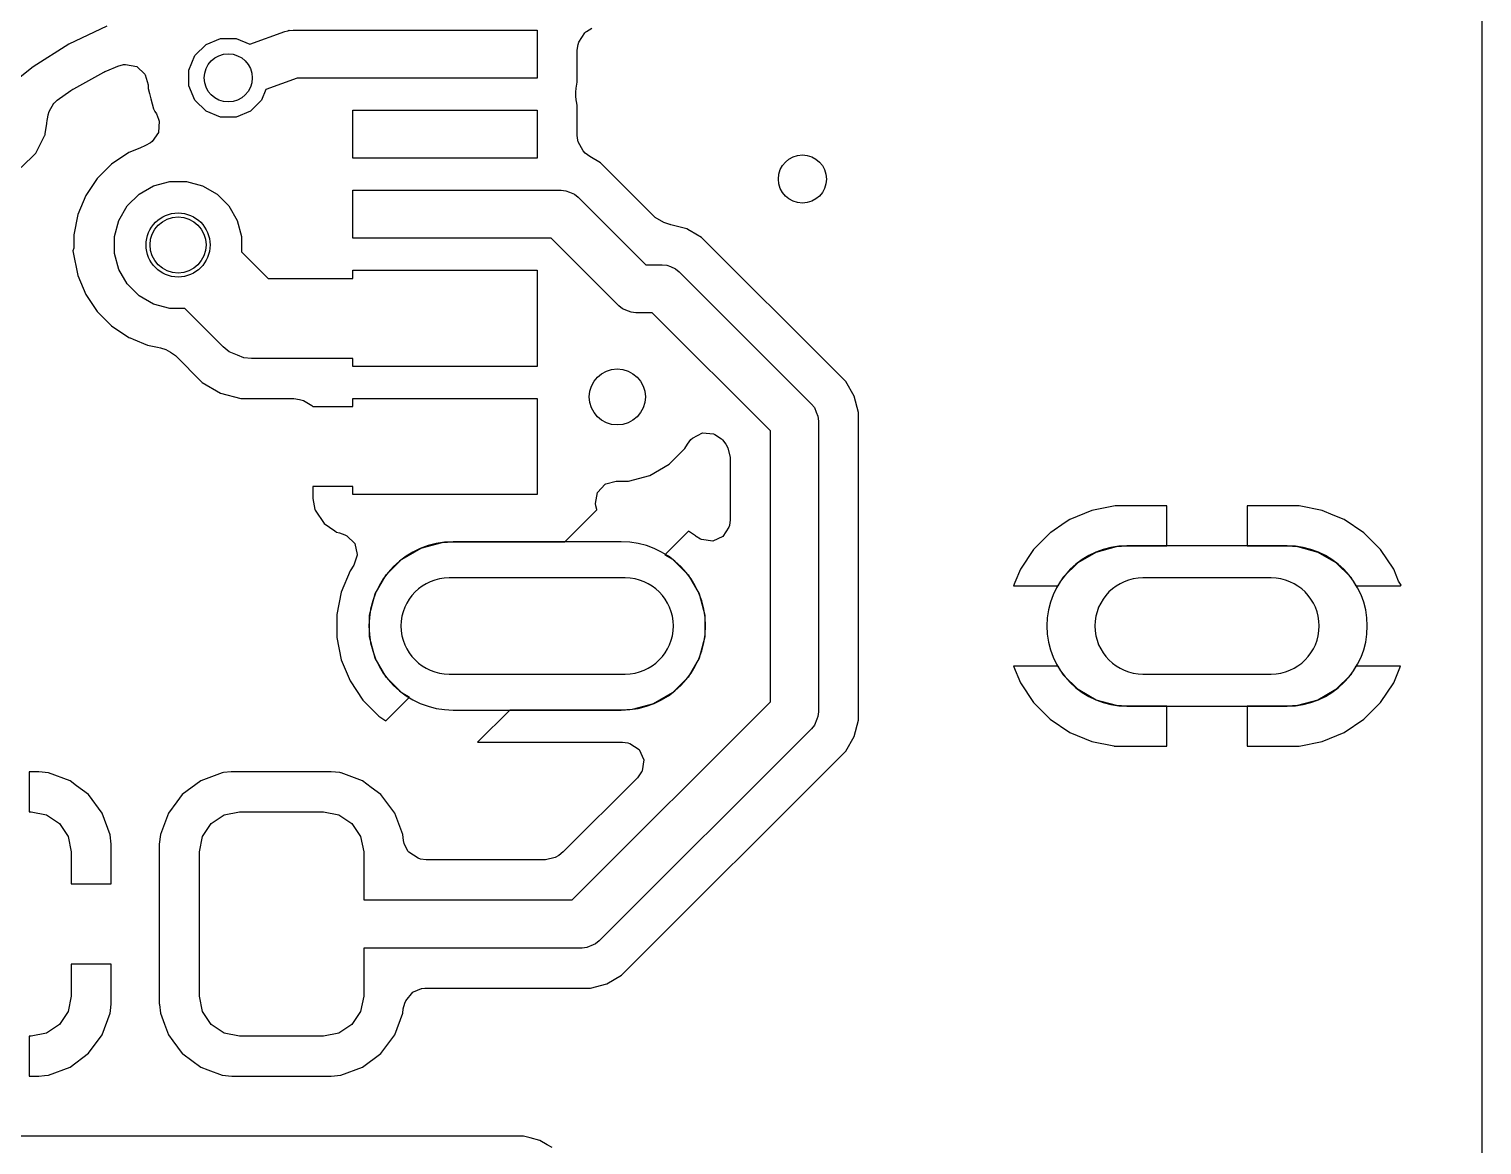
# Model space of a CAD drawing. Header units: inches. Extents: x 0.01 to 5.35, y 0.01 to 3.37.
# Drawn here: x 4.9915 to 5.3485, y 2.3896 to 2.6639 of the extents above; entities that cross this region are included whole.
import ezdxf

# ---------------------------------------------------------------- set-up
doc = ezdxf.new("R2010")
doc.units = ezdxf.units.IN
doc.header["$MEASUREMENT"] = 0
doc.layers.add('BLACK', color=250, linetype='CONTINUOUS')

msp = doc.modelspace()

# ---------------------------------------------------------------- linework, layer by layer
at = {"layer": 'BLACK', "linetype": 'CONTINUOUS'}
for p, q in [((5.34848, 3.36276), (5.34848, 0.01741)), ((5.01064, 2.66461), (5.00131, 2.66012)), ((5.0458, 2.66011), (5.05436, 2.66326)), ((5.05436, 2.66326), (5.05513, 2.66346)), ((5.05513, 2.66346), (5.05525, 2.66351)), ((5.05525, 2.66351), (5.05537, 2.66352)), ((5.05537, 2.66352), (5.05548, 2.66355)), ((5.05548, 2.66355), (5.05562, 2.66354)), ((5.05562, 2.66354), (5.0564, 2.66362)), ((5.0564, 2.66362), (5.08833, 2.66362)), ((5.08833, 2.66362), (5.11638, 2.66362)), ((5.11638, 2.66362), (5.11638, 2.65181)), ((5.12661, 2.66062), (5.1281, 2.66293)), ((5.1281, 2.66293), (5.12834, 2.66314)), ((5.12834, 2.66314), (5.1285, 2.66328)), ((5.1285, 2.66328), (5.12983, 2.6641)), ((5.00131, 2.66012), (4.99254, 2.65461)), ((5.0323, 2.65733), (5.03502, 2.66004)), ((5.03502, 2.66004), (5.03856, 2.66151)), ((5.03856, 2.66151), (5.0424, 2.66151)), ((5.0424, 2.66151), (5.0458, 2.66011)), ((5.12624, 2.65865), (5.12644, 2.66003)), ((5.12644, 2.66003), (5.12661, 2.66062)), ((5.03083, 2.65378), (5.0323, 2.65733)), ((5.12624, 2.65084), (5.12624, 2.65865)), ((4.99254, 2.65461), (4.98616, 2.64952)), ((5.00253, 2.64921), (5.00989, 2.65328)), ((5.00989, 2.65328), (5.01013, 2.6534)), ((5.01013, 2.6534), (5.01038, 2.65352)), ((5.01038, 2.65352), (5.01063, 2.65363)), ((5.01063, 2.65363), (5.01338, 2.65477)), ((5.01338, 2.65477), (5.01473, 2.65512)), ((5.01473, 2.65512), (5.01527, 2.65518)), ((5.01527, 2.65518), (5.01798, 2.65469)), ((5.01798, 2.65469), (5.01999, 2.65281)), ((5.01999, 2.65281), (5.0201, 2.65264)), ((5.0201, 2.65264), (5.02078, 2.65014)), ((5.03083, 2.64994), (5.03083, 2.65378)), ((4.99846, 2.64638), (5.00183, 2.64877)), ((5.00183, 2.64877), (5.00206, 2.64892)), ((5.00206, 2.64892), (5.00229, 2.64907)), ((5.00229, 2.64907), (5.00253, 2.64921)), ((5.02078, 2.65014), (5.02078, 2.64926)), ((5.02078, 2.64926), (5.0211, 2.64805)), ((5.0323, 2.64639), (5.03083, 2.64994)), ((5.04974, 2.64897), (5.04867, 2.64639)), ((5.05745, 2.65181), (5.04974, 2.64897)), ((5.0711, 2.65181), (5.05745, 2.65181)), ((5.11638, 2.65181), (5.0711, 2.65181)), ((5.12584, 2.64835), (5.12593, 2.6493)), ((5.12593, 2.6493), (5.12624, 2.65084)), ((4.99646, 2.64363), (4.99762, 2.64563)), ((4.99762, 2.64563), (4.99776, 2.64577)), ((4.99776, 2.64577), (4.99846, 2.64638)), ((5.0211, 2.64805), (5.0211, 2.64805)), ((5.0211, 2.64805), (5.02146, 2.64671)), ((5.02146, 2.64671), (5.02212, 2.64425)), ((5.03502, 2.64367), (5.0323, 2.64639)), ((5.04867, 2.64639), (5.04595, 2.64367)), ((5.12584, 2.6474), (5.12584, 2.64835)), ((5.12593, 2.64645), (5.12584, 2.6474)), ((5.12601, 2.64605), (5.12593, 2.64645)), ((5.12619, 2.64514), (5.12601, 2.64605)), ((5.12624, 2.64491), (5.12619, 2.64514)), ((4.99588, 2.64058), (4.99602, 2.64152)), ((4.99602, 2.64152), (4.99604, 2.64171)), ((4.99602, 2.64152), (4.99602, 2.64152)), ((4.99604, 2.64171), (4.99606, 2.6417)), ((4.99606, 2.6417), (4.99622, 2.6428)), ((4.99622, 2.6428), (4.99646, 2.64363)), ((5.02212, 2.64425), (5.02248, 2.64363)), ((5.02248, 2.64363), (5.02282, 2.64304)), ((5.02282, 2.64304), (5.02334, 2.64175)), ((5.02334, 2.64175), (5.02347, 2.64121)), ((5.03856, 2.6422), (5.03502, 2.64367)), ((5.0424, 2.6422), (5.03856, 2.6422)), ((5.04595, 2.64367), (5.0424, 2.6422)), ((5.0711, 2.63213), (5.0711, 2.64394)), ((5.0711, 2.64394), (5.11638, 2.64394)), ((5.11638, 2.64394), (5.11638, 2.63213)), ((5.12624, 2.63767), (5.12624, 2.64491)), ((5.12624, 2.64491), (5.12624, 2.64491)), ((4.99317, 2.63337), (4.99544, 2.63782)), ((4.99544, 2.63782), (4.99547, 2.63789)), ((4.99544, 2.63782), (4.99544, 2.63782)), ((4.99544, 2.63782), (4.99544, 2.63782)), ((4.99544, 2.63782), (4.99544, 2.63782)), ((4.99547, 2.63789), (4.99548, 2.63801)), ((4.99548, 2.63801), (4.9955, 2.6382)), ((4.99548, 2.63801), (4.99548, 2.63801)), ((4.99548, 2.63801), (4.99548, 2.63801)), ((4.9955, 2.6382), (4.99588, 2.64058)), ((4.99588, 2.64058), (4.99588, 2.64058)), ((5.02334, 2.63846), (5.02177, 2.63624)), ((5.02347, 2.64121), (5.02334, 2.63846)), ((5.01878, 2.63463), (5.01602, 2.63349)), ((5.02018, 2.63522), (5.01878, 2.63463)), ((5.02135, 2.63591), (5.02018, 2.63522)), ((5.02177, 2.63624), (5.02135, 2.63591)), ((5.12638, 2.63652), (5.12624, 2.63767)), ((5.12647, 2.63612), (5.12638, 2.63652)), ((5.12769, 2.6339), (5.12647, 2.63612)), ((4.98964, 2.62984), (4.99317, 2.63337)), ((5.01183, 2.63069), (5.00826, 2.62712)), ((5.01602, 2.63349), (5.01183, 2.63069)), ((5.01183, 2.63069), (5.01183, 2.63069)), ((5.01183, 2.63069), (5.01183, 2.63069)), ((5.01602, 2.63349), (5.01602, 2.63349)), ((5.01602, 2.63349), (5.01602, 2.63349)), ((5.11638, 2.63213), (5.0711, 2.63213)), ((5.1282, 2.63337), (5.12769, 2.6339)), ((5.12929, 2.63251), (5.1282, 2.63337)), ((5.13196, 2.63096), (5.12929, 2.63251)), ((5.13197, 2.63096), (5.13196, 2.63096)), ((5.1454, 2.61753), (5.13197, 2.63096)), ((5.00826, 2.62712), (5.00546, 2.62293)), ((5.00826, 2.62712), (5.00826, 2.62712)), ((5.00826, 2.62712), (5.00826, 2.62712)), ((5.01857, 2.62329), (5.02213, 2.62535)), ((5.02213, 2.62535), (5.0261, 2.62641)), ((5.0261, 2.62641), (5.03021, 2.62641)), ((5.03021, 2.62641), (5.03418, 2.62535)), ((5.03418, 2.62535), (5.03774, 2.62329)), ((5.0711, 2.61244), (5.0711, 2.62425)), ((5.0711, 2.62425), (5.11638, 2.62425)), ((5.11638, 2.62425), (5.12228, 2.62425)), ((5.12228, 2.62425), (5.12344, 2.62414)), ((5.12344, 2.62414), (5.12432, 2.62377)), ((5.12432, 2.62377), (5.12556, 2.62326)), ((5.00546, 2.62293), (5.00353, 2.61827)), ((5.00546, 2.62293), (5.00546, 2.62293)), ((5.0136, 2.61682), (5.01566, 2.62038)), ((5.01566, 2.62038), (5.01857, 2.62329)), ((5.03774, 2.62329), (5.04065, 2.62038)), ((5.04065, 2.62038), (5.0427, 2.61682)), ((5.12556, 2.62326), (5.12646, 2.62252)), ((5.12646, 2.62252), (5.14304, 2.60594)), ((5.00353, 2.61827), (5.00254, 2.61332)), ((5.00353, 2.61827), (5.00353, 2.61827)), ((5.00353, 2.61827), (5.00353, 2.61827)), ((5.01254, 2.61285), (5.0136, 2.61682)), ((5.0427, 2.61682), (5.04377, 2.61285)), ((5.14748, 2.6163), (5.1454, 2.61753)), ((5.00254, 2.61332), (5.00254, 2.61002)), ((5.01254, 2.60874), (5.01254, 2.61285)), ((5.04377, 2.61285), (5.04377, 2.6091)), ((5.14897, 2.61586), (5.14748, 2.6163)), ((5.149, 2.61585), (5.14897, 2.61586)), ((5.14905, 2.61584), (5.149, 2.61585)), ((5.1492, 2.61579), (5.14905, 2.61584)), ((5.15115, 2.61527), (5.1492, 2.61579)), ((5.15215, 2.615), (5.15115, 2.61527)), ((5.15115, 2.61527), (5.15115, 2.61527)), ((5.15316, 2.61473), (5.15215, 2.615)), ((5.15379, 2.61437), (5.15316, 2.61473)), ((5.15396, 2.61427), (5.15379, 2.61437)), ((5.15675, 2.61266), (5.15396, 2.61427)), ((5.15396, 2.61427), (5.15396, 2.61427)), ((5.15396, 2.61427), (5.15396, 2.61427)), ((5.00254, 2.61002), (5.00233, 2.60932)), ((5.00233, 2.60932), (5.00353, 2.60333)), ((5.08833, 2.61244), (5.0711, 2.61244)), ((5.11984, 2.61244), (5.08833, 2.61244)), ((5.13641, 2.59586), (5.11984, 2.61244)), ((5.18925, 2.58016), (5.15675, 2.61266)), ((5.15675, 2.61266), (5.15675, 2.61266)), ((5.15675, 2.61266), (5.15675, 2.61266)), ((5.0136, 2.60477), (5.01254, 2.60874)), ((5.04377, 2.6091), (5.05027, 2.6026)), ((5.14304, 2.60594), (5.14707, 2.60594)), ((5.14707, 2.60594), (5.14822, 2.60583)), ((5.14822, 2.60583), (5.1491, 2.60547)), ((5.00353, 2.60333), (5.00353, 2.60333)), ((5.00353, 2.60333), (5.00353, 2.60333)), ((5.00353, 2.60333), (5.00546, 2.59867)), ((5.01566, 2.60121), (5.0136, 2.60477)), ((5.05027, 2.6026), (5.0711, 2.6026)), ((5.0711, 2.6026), (5.0711, 2.60457)), ((5.0711, 2.60457), (5.11638, 2.60457)), ((5.11638, 2.60457), (5.11638, 2.58094)), ((5.1491, 2.60547), (5.15035, 2.60495)), ((5.15035, 2.60495), (5.15125, 2.60422)), ((5.15125, 2.60422), (5.18374, 2.57172)), ((5.00546, 2.59867), (5.00546, 2.59867)), ((5.00546, 2.59867), (5.00826, 2.59447)), ((5.01857, 2.5983), (5.01566, 2.60121)), ((5.02213, 2.59625), (5.01857, 2.5983)), ((5.0261, 2.59518), (5.02213, 2.59625)), ((5.02985, 2.59518), (5.0261, 2.59518)), ((5.03923, 2.5858), (5.02985, 2.59518)), ((5.13731, 2.59513), (5.13641, 2.59586)), ((5.13881, 2.59451), (5.13731, 2.59513)), ((5.00826, 2.59447), (5.00826, 2.59447)), ((5.00826, 2.59447), (5.00826, 2.59447)), ((5.00826, 2.59447), (5.01183, 2.59091)), ((5.13944, 2.59425), (5.13881, 2.59451)), ((5.14059, 2.59413), (5.13944, 2.59425)), ((5.14462, 2.59413), (5.14059, 2.59413)), ((5.17366, 2.5651), (5.14462, 2.59413)), ((5.01183, 2.59091), (5.01183, 2.5909)), ((5.01183, 2.5909), (5.01183, 2.5909)), ((5.01183, 2.5909), (5.01602, 2.5881)), ((5.01602, 2.5881), (5.01602, 2.5881)), ((5.01602, 2.5881), (5.0163, 2.58799)), ((5.0163, 2.58799), (5.01641, 2.58794)), ((5.01641, 2.58794), (5.01711, 2.58765)), ((5.01711, 2.58765), (5.02068, 2.58617)), ((5.02068, 2.58617), (5.02189, 2.58593)), ((5.02189, 2.58593), (5.02311, 2.58569)), ((5.02311, 2.58569), (5.02382, 2.58555)), ((5.02382, 2.58555), (5.02513, 2.58508)), ((5.02513, 2.58508), (5.02629, 2.58448)), ((5.02629, 2.58448), (5.02748, 2.58361)), ((5.04073, 2.58457), (5.03923, 2.5858)), ((5.04271, 2.58375), (5.04073, 2.58457)), ((5.02748, 2.58361), (5.03409, 2.57699)), ((5.04427, 2.5831), (5.04271, 2.58375)), ((5.04619, 2.58291), (5.04427, 2.5831)), ((5.0711, 2.58291), (5.04619, 2.58291)), ((5.0711, 2.58094), (5.0711, 2.58291)), ((5.11638, 2.58094), (5.0711, 2.58094)), ((5.19218, 2.57722), (5.18925, 2.58016)), ((5.19426, 2.57363), (5.19218, 2.57722)), ((5.03409, 2.57699), (5.03859, 2.57439)), ((5.03859, 2.57439), (5.0436, 2.57305)), ((5.19533, 2.56962), (5.19426, 2.57363)), ((5.0436, 2.57305), (5.0436, 2.57305)), ((5.0436, 2.57305), (5.05659, 2.57305)), ((5.05659, 2.57305), (5.05796, 2.57285)), ((5.05796, 2.57285), (5.05896, 2.57256)), ((5.05896, 2.57256), (5.06103, 2.57133)), ((5.06103, 2.57133), (5.06126, 2.5711)), ((5.06126, 2.5711), (5.0711, 2.5711)), ((5.0711, 2.5711), (5.0711, 2.57307)), ((5.0711, 2.57307), (5.11638, 2.57307)), ((5.11638, 2.57307), (5.11638, 2.54945)), ((5.18374, 2.57172), (5.18448, 2.57082)), ((5.18448, 2.57082), (5.18494, 2.56971)), ((5.18494, 2.56971), (5.18536, 2.5687)), ((5.18536, 2.5687), (5.18547, 2.56754)), ((5.18547, 2.56754), (5.18547, 2.4961)), ((5.19533, 2.52701), (5.19533, 2.56962)), ((5.15327, 2.56189), (5.15413, 2.56298)), ((5.15413, 2.56298), (5.15452, 2.56336)), ((5.15452, 2.56336), (5.15697, 2.56462)), ((5.15697, 2.56462), (5.15971, 2.56436)), ((5.15971, 2.56436), (5.16002, 2.56423)), ((5.16002, 2.56423), (5.16166, 2.56315)), ((5.16166, 2.56315), (5.16187, 2.56294)), ((5.16187, 2.56294), (5.16271, 2.56183)), ((5.17366, 2.49855), (5.17366, 2.5651)), ((5.14877, 2.55691), (5.15262, 2.56076)), ((5.15262, 2.56076), (5.15327, 2.56189)), ((5.16271, 2.56183), (5.1632, 2.56092)), ((5.1632, 2.56092), (5.1638, 2.55858)), ((5.14405, 2.55419), (5.14877, 2.55691)), ((5.1638, 2.55858), (5.1638, 2.54327)), ((5.13328, 2.55209), (5.13577, 2.55278)), ((5.13577, 2.55278), (5.13879, 2.55278)), ((5.13879, 2.55278), (5.14405, 2.55419)), ((5.13879, 2.55278), (5.13879, 2.55278)), ((5.0711, 2.55142), (5.06126, 2.55142)), ((5.06126, 2.55142), (5.06126, 2.54848)), ((5.0711, 2.54945), (5.0711, 2.55142)), ((5.11638, 2.54945), (5.0711, 2.54945)), ((5.13074, 2.54727), (5.13123, 2.54997)), ((5.13123, 2.54997), (5.1331, 2.55199)), ((5.1331, 2.55199), (5.13328, 2.55209)), ((5.06126, 2.54848), (5.06179, 2.54582)), ((5.06179, 2.54582), (5.06183, 2.54561)), ((5.06183, 2.54561), (5.06183, 2.54561)), ((5.06183, 2.54561), (5.06401, 2.54235)), ((5.12313, 2.53783), (5.131, 2.54571)), ((5.1308, 2.54672), (5.13074, 2.54727)), ((5.13102, 2.54582), (5.1308, 2.54672)), ((5.131, 2.54571), (5.13102, 2.54582)), ((5.131, 2.54571), (5.131, 2.54571)), ((5.131, 2.54571), (5.131, 2.54571)), ((5.25265, 2.54556), (5.24727, 2.54333)), ((5.25835, 2.54669), (5.25265, 2.54556)), ((5.25265, 2.54556), (5.25265, 2.54556)), ((5.2711, 2.54669), (5.25835, 2.54669)), ((5.25835, 2.54669), (5.25835, 2.54669)), ((5.2711, 2.53685), (5.2711, 2.54669)), ((5.30354, 2.54669), (5.29079, 2.54669)), ((5.29079, 2.54669), (5.29079, 2.53685)), ((5.30924, 2.54556), (5.30354, 2.54669)), ((5.30354, 2.54669), (5.30354, 2.54669)), ((5.31196, 2.54443), (5.30924, 2.54556)), ((5.30924, 2.54556), (5.30924, 2.54556)), ((5.30924, 2.54556), (5.30924, 2.54556)), ((5.30924, 2.54556), (5.30924, 2.54556)), ((5.06401, 2.54235), (5.06666, 2.54058)), ((5.16348, 2.54146), (5.16199, 2.53915)), ((5.1636, 2.54189), (5.16348, 2.54146)), ((5.1638, 2.54327), (5.1636, 2.54189)), ((5.24613, 2.54257), (5.24255, 2.54018)), ((5.24727, 2.54333), (5.24613, 2.54257)), ((5.24727, 2.54333), (5.24727, 2.54333)), ((5.31462, 2.54333), (5.31196, 2.54443)), ((5.31945, 2.5401), (5.31462, 2.54333)), ((5.31462, 2.54333), (5.31462, 2.54333)), ((5.31462, 2.54333), (5.31462, 2.54333)), ((5.06666, 2.54058), (5.06706, 2.54022)), ((5.06706, 2.54022), (5.06779, 2.54007)), ((5.06779, 2.54007), (5.0691, 2.53961)), ((5.0691, 2.53961), (5.06958, 2.53936)), ((5.06958, 2.53936), (5.07156, 2.53745)), ((5.15358, 2.54045), (5.14777, 2.53464)), ((5.15524, 2.53934), (5.15358, 2.54045)), ((5.15358, 2.54045), (5.15358, 2.54045)), ((5.15542, 2.53919), (5.15524, 2.53934)), ((5.15649, 2.53853), (5.15542, 2.53919)), ((5.15676, 2.5384), (5.15649, 2.53853)), ((5.15949, 2.53801), (5.15676, 2.5384)), ((5.16199, 2.53915), (5.15949, 2.53801)), ((5.24244, 2.5401), (5.23832, 2.53599)), ((5.24255, 2.54018), (5.24244, 2.5401)), ((5.24244, 2.5401), (5.24244, 2.5401)), ((5.32357, 2.53599), (5.31945, 2.5401)), ((5.31945, 2.5401), (5.31945, 2.5401)), ((5.31945, 2.5401), (5.31945, 2.5401)), ((5.31945, 2.5401), (5.31945, 2.5401)), ((5.07218, 2.53456), (5.07137, 2.53211)), ((5.07156, 2.53745), (5.07219, 2.53477)), ((5.07219, 2.53477), (5.07218, 2.53456)), ((5.07219, 2.53477), (5.07219, 2.53477)), ((5.08313, 2.53356), (5.0878, 2.53626)), ((5.0878, 2.53626), (5.09301, 2.53766)), ((5.09301, 2.53766), (5.09571, 2.53783)), ((5.09571, 2.53783), (5.12313, 2.53783)), ((5.13705, 2.53783), (5.09571, 2.53783)), ((5.14777, 2.53464), (5.14963, 2.53356)), ((5.23832, 2.53599), (5.23509, 2.53115)), ((5.23832, 2.53599), (5.23832, 2.53599)), ((5.24928, 2.53278), (5.25373, 2.53535)), ((5.25373, 2.53535), (5.25869, 2.53668)), ((5.25869, 2.53668), (5.26126, 2.53685)), ((5.26126, 2.53685), (5.2711, 2.53685)), ((5.30063, 2.53685), (5.26126, 2.53685)), ((5.29079, 2.53685), (5.30063, 2.53685)), ((5.30063, 2.53685), (5.3032, 2.53668)), ((5.3032, 2.53668), (5.30816, 2.53535)), ((5.30816, 2.53535), (5.31261, 2.53278)), ((5.3268, 2.53115), (5.32357, 2.53599)), ((5.32357, 2.53599), (5.32357, 2.53599)), ((5.32357, 2.53599), (5.32357, 2.53599)), ((5.32357, 2.53599), (5.32357, 2.53599)), ((5.07137, 2.53211), (5.07041, 2.53069)), ((5.07931, 2.52975), (5.08313, 2.53356)), ((5.14963, 2.53356), (5.15345, 2.52975)), ((5.23509, 2.53115), (5.23372, 2.52785)), ((5.24564, 2.52915), (5.24928, 2.53278)), ((5.31261, 2.53278), (5.31625, 2.52915)), ((5.32802, 2.52819), (5.3268, 2.53115)), ((5.3268, 2.53115), (5.3268, 2.53115)), ((5.07041, 2.53069), (5.06826, 2.52549)), ((5.07041, 2.53069), (5.07041, 2.53069)), ((5.07041, 2.53069), (5.07041, 2.53069)), ((5.07661, 2.52508), (5.07931, 2.52975)), ((5.15345, 2.52975), (5.15614, 2.52508)), ((5.23372, 2.52785), (5.23338, 2.52701)), ((5.24441, 2.52701), (5.24564, 2.52915)), ((5.31625, 2.52915), (5.31748, 2.52701)), ((5.32814, 2.52791), (5.32802, 2.52819)), ((5.3286, 2.52722), (5.32814, 2.52791)), ((5.32851, 2.52701), (5.3286, 2.52722)), ((5.06826, 2.52549), (5.06717, 2.51998)), ((5.06826, 2.52549), (5.06826, 2.52549)), ((5.07522, 2.51986), (5.07661, 2.52508)), ((5.15614, 2.52508), (5.15754, 2.51986)), ((5.19533, 2.49818), (5.19533, 2.52701)), ((5.23338, 2.52701), (5.24441, 2.52701)), ((5.23338, 2.52701), (5.23338, 2.52701)), ((5.31748, 2.52701), (5.32851, 2.52701)), ((5.06717, 2.51998), (5.06717, 2.51435)), ((5.07522, 2.51447), (5.07522, 2.51986)), ((5.15754, 2.51986), (5.15754, 2.51447)), ((5.06717, 2.51435), (5.06826, 2.50884)), ((5.07661, 2.50926), (5.07522, 2.51447)), ((5.15754, 2.51447), (5.15614, 2.50926)), ((5.06826, 2.50884), (5.06826, 2.50884)), ((5.06826, 2.50884), (5.07041, 2.50365)), ((5.07931, 2.50458), (5.07661, 2.50926)), ((5.15614, 2.50926), (5.15345, 2.50458)), ((5.23338, 2.50732), (5.23509, 2.50318)), ((5.24441, 2.50732), (5.23338, 2.50732)), ((5.24564, 2.50518), (5.24441, 2.50732)), ((5.31748, 2.50732), (5.31625, 2.50518)), ((5.32851, 2.50732), (5.31748, 2.50732)), ((5.3268, 2.50318), (5.32851, 2.50732)), ((5.32851, 2.50732), (5.32851, 2.50732)), ((5.07041, 2.50365), (5.07041, 2.50365)), ((5.07041, 2.50365), (5.07354, 2.49897)), ((5.08313, 2.50077), (5.07931, 2.50458)), ((5.15345, 2.50458), (5.14963, 2.50077)), ((5.23509, 2.50318), (5.23509, 2.50318)), ((5.23509, 2.50318), (5.23509, 2.50318)), ((5.23509, 2.50318), (5.23832, 2.49834)), ((5.24928, 2.50155), (5.24564, 2.50518)), ((5.31625, 2.50518), (5.31261, 2.50155)), ((5.32357, 2.49834), (5.3268, 2.50318)), ((5.3268, 2.50318), (5.3268, 2.50318)), ((5.07354, 2.49897), (5.07354, 2.49897)), ((5.07354, 2.49897), (5.07354, 2.49897)), ((5.07354, 2.49897), (5.07751, 2.49499)), ((5.07918, 2.49388), (5.08499, 2.49969)), ((5.08499, 2.49969), (5.08313, 2.50077)), ((5.14963, 2.50077), (5.14496, 2.49807)), ((5.25373, 2.49898), (5.24928, 2.50155)), ((5.25869, 2.49765), (5.25373, 2.49898)), ((5.30816, 2.49898), (5.3032, 2.49765)), ((5.31261, 2.50155), (5.30816, 2.49898)), ((5.09571, 2.4965), (5.13705, 2.4965)), ((5.10963, 2.4965), (5.10175, 2.48862)), ((5.13705, 2.4965), (5.10963, 2.4965)), ((5.12496, 2.44984), (5.17366, 2.49855)), ((5.13975, 2.49667), (5.13705, 2.4965)), ((5.14496, 2.49807), (5.13975, 2.49667)), ((5.18547, 2.4961), (5.18536, 2.49495)), ((5.19533, 2.49403), (5.19533, 2.49818)), ((5.23832, 2.49834), (5.23832, 2.49834)), ((5.23832, 2.49834), (5.23832, 2.49834)), ((5.23832, 2.49834), (5.23832, 2.49834)), ((5.23832, 2.49834), (5.24244, 2.49423)), ((5.26126, 2.49748), (5.25869, 2.49765)), ((5.2711, 2.49748), (5.26126, 2.49748)), ((5.26126, 2.49748), (5.30063, 2.49748)), ((5.2711, 2.48764), (5.2711, 2.49748)), ((5.30063, 2.49748), (5.29079, 2.49748)), ((5.29079, 2.49748), (5.29079, 2.48764)), ((5.3032, 2.49765), (5.30063, 2.49748)), ((5.31945, 2.49423), (5.32357, 2.49834)), ((5.32357, 2.49834), (5.32357, 2.49834)), ((5.07751, 2.49499), (5.07751, 2.49499)), ((5.07751, 2.49499), (5.07751, 2.49499)), ((5.07751, 2.49499), (5.07918, 2.49388)), ((5.07918, 2.49388), (5.07918, 2.49388)), ((5.18374, 2.49193), (5.13158, 2.43976)), ((5.18448, 2.49282), (5.18374, 2.49193)), ((5.18506, 2.49423), (5.18448, 2.49282)), ((5.18536, 2.49495), (5.18506, 2.49423)), ((5.19426, 2.49002), (5.19533, 2.49403)), ((5.24244, 2.49423), (5.24244, 2.49423)), ((5.24244, 2.49423), (5.24244, 2.49423)), ((5.24244, 2.49423), (5.24244, 2.49423)), ((5.24244, 2.49423), (5.24727, 2.491)), ((5.31462, 2.491), (5.31945, 2.49423)), ((5.31945, 2.49423), (5.31945, 2.49423)), ((5.10175, 2.48862), (5.10175, 2.48862)), ((5.10175, 2.48862), (5.10175, 2.48862)), ((5.10175, 2.48862), (5.1373, 2.48862)), ((5.1373, 2.48862), (5.13867, 2.48842)), ((5.13867, 2.48842), (5.13905, 2.48831)), ((5.13905, 2.48831), (5.13909, 2.4883)), ((5.13909, 2.4883), (5.1391, 2.4883)), ((5.1391, 2.4883), (5.14142, 2.48681)), ((5.19218, 2.48642), (5.19426, 2.49002)), ((5.24727, 2.491), (5.24727, 2.491)), ((5.24727, 2.491), (5.25265, 2.48877)), ((5.25265, 2.48877), (5.25265, 2.48877)), ((5.25265, 2.48877), (5.25805, 2.4877)), ((5.30362, 2.48765), (5.30924, 2.48877)), ((5.30924, 2.48877), (5.31462, 2.491)), ((5.30924, 2.48877), (5.30924, 2.48877)), ((5.31462, 2.491), (5.31462, 2.491)), ((5.13708, 2.43132), (5.19218, 2.48642)), ((5.14142, 2.48681), (5.14256, 2.48431)), ((5.25805, 2.4877), (5.25816, 2.48767)), ((5.25816, 2.48767), (5.25835, 2.48764)), ((5.25835, 2.48764), (5.25835, 2.48764)), ((5.25835, 2.48764), (5.2711, 2.48764)), ((5.29079, 2.48764), (5.30354, 2.48764)), ((5.30354, 2.48764), (5.30355, 2.48764)), ((5.30355, 2.48764), (5.30362, 2.48765)), ((4.99395, 2.48134), (4.99157, 2.48134)), ((4.99157, 2.48134), (4.99157, 2.4715)), ((4.99629, 2.48109), (4.99395, 2.48134)), ((4.99395, 2.48134), (4.99395, 2.48134)), ((5.0016, 2.47911), (4.99629, 2.48109)), ((4.99629, 2.48109), (4.99629, 2.48109)), ((5.03902, 2.48111), (5.03371, 2.47913)), ((5.03928, 2.48113), (5.03902, 2.48111)), ((5.04122, 2.48134), (5.03928, 2.48113)), ((5.04129, 2.48135), (5.04122, 2.48134)), ((5.04136, 2.48136), (5.04129, 2.48135)), ((5.0658, 2.48136), (5.04136, 2.48136)), ((5.06789, 2.48113), (5.0658, 2.48136)), ((5.0658, 2.48136), (5.0658, 2.48136)), ((5.0658, 2.48136), (5.0658, 2.48136)), ((5.0658, 2.48136), (5.0658, 2.48136)), ((5.06811, 2.48112), (5.06789, 2.48113)), ((5.06823, 2.48108), (5.06811, 2.48112)), ((5.07346, 2.47913), (5.06823, 2.48108)), ((5.14204, 2.48131), (5.14105, 2.47989)), ((5.14205, 2.48134), (5.14204, 2.48131)), ((5.14217, 2.48159), (5.14205, 2.48134)), ((5.14256, 2.48431), (5.14217, 2.48159)), ((5.00318, 2.47792), (5.0016, 2.47911)), ((5.0016, 2.47911), (5.0016, 2.47911)), ((5.0016, 2.47911), (5.0016, 2.47911)), ((5.00613, 2.47572), (5.00318, 2.47792)), ((5.03371, 2.47913), (5.02917, 2.47573)), ((5.03371, 2.47913), (5.03371, 2.47913)), ((5.03371, 2.47913), (5.03371, 2.47913)), ((5.07561, 2.47751), (5.07346, 2.47913)), ((5.07346, 2.47913), (5.07346, 2.47913)), ((5.07346, 2.47913), (5.07346, 2.47913)), ((5.07346, 2.47913), (5.07346, 2.47913)), ((5.07799, 2.47573), (5.07561, 2.47751)), ((5.14105, 2.47989), (5.1228, 2.46163)), ((5.00952, 2.47118), (5.00613, 2.47572)), ((5.00613, 2.47572), (5.00613, 2.47572)), ((5.00613, 2.47572), (5.00613, 2.47572)), ((5.02785, 2.47396), (5.02578, 2.47119)), ((5.02917, 2.47573), (5.02785, 2.47396)), ((5.02917, 2.47573), (5.02917, 2.47573)), ((5.02917, 2.47573), (5.02917, 2.47573)), ((5.02917, 2.47573), (5.02917, 2.47573)), ((5.08139, 2.47119), (5.07799, 2.47573)), ((5.07799, 2.47573), (5.07799, 2.47573)), ((5.07799, 2.47573), (5.07799, 2.47573)), ((4.99157, 2.4715), (4.99207, 2.4715)), ((4.99207, 2.4715), (4.99583, 2.47075)), ((4.99583, 2.47075), (4.99903, 2.46861)), ((5.0115, 2.46588), (5.00952, 2.47118)), ((5.00952, 2.47118), (5.00952, 2.47118)), ((5.02578, 2.47119), (5.0238, 2.46589)), ((5.02578, 2.47119), (5.02578, 2.47119)), ((5.03629, 2.46861), (5.03948, 2.47075)), ((5.03948, 2.47075), (5.04325, 2.4715)), ((5.04325, 2.4715), (5.06392, 2.4715)), ((5.06392, 2.4715), (5.06768, 2.47075)), ((5.06768, 2.47075), (5.07088, 2.46861)), ((5.08337, 2.46589), (5.08139, 2.47119)), ((5.08139, 2.47119), (5.08139, 2.47119)), ((4.99903, 2.46861), (5.00116, 2.46542)), ((5.03415, 2.46542), (5.03629, 2.46861)), ((5.07088, 2.46861), (5.07301, 2.46542)), ((5.00116, 2.46542), (5.00191, 2.46165)), ((5.01175, 2.46354), (5.0115, 2.46588)), ((5.0115, 2.46588), (5.0115, 2.46588)), ((5.0115, 2.46588), (5.0115, 2.46588)), ((5.01175, 2.45378), (5.01175, 2.46354)), ((5.01175, 2.46354), (5.01175, 2.46354)), ((5.01175, 2.46354), (5.01175, 2.46354)), ((5.01175, 2.46354), (5.01175, 2.46354)), ((5.0238, 2.46589), (5.02354, 2.46354)), ((5.02354, 2.46354), (5.02354, 2.46354)), ((5.02354, 2.46354), (5.02354, 2.42434)), ((5.03341, 2.46165), (5.03415, 2.46542)), ((5.07301, 2.46542), (5.07376, 2.46165)), ((5.08352, 2.46446), (5.08337, 2.46589)), ((5.08337, 2.46589), (5.08337, 2.46589)), ((5.08367, 2.46369), (5.08352, 2.46446)), ((5.08369, 2.46363), (5.08367, 2.46369)), ((5.0847, 2.46172), (5.08369, 2.46363)), ((5.00191, 2.46165), (5.00191, 2.45378)), ((5.03341, 2.42622), (5.03341, 2.46165)), ((5.07376, 2.46165), (5.07376, 2.44984)), ((5.08484, 2.46156), (5.0847, 2.46172)), ((5.08716, 2.46008), (5.08484, 2.46156)), ((5.08775, 2.4599), (5.08716, 2.46008)), ((5.08912, 2.4597), (5.08775, 2.4599)), ((5.11844, 2.4597), (5.08912, 2.4597)), ((5.12078, 2.4603), (5.11844, 2.4597)), ((5.12168, 2.4608), (5.12078, 2.4603)), ((5.1228, 2.46163), (5.12168, 2.4608)), ((5.00191, 2.45378), (5.01175, 2.45378)), ((5.07376, 2.44984), (5.12496, 2.44984)), ((5.1274, 2.43803), (5.07376, 2.43803)), ((5.07376, 2.43803), (5.07376, 2.42622)), ((5.12855, 2.43814), (5.1274, 2.43803)), ((5.13014, 2.4388), (5.12855, 2.43814)), ((5.13068, 2.43903), (5.13014, 2.4388)), ((5.13158, 2.43976), (5.13068, 2.43903)), ((5.01175, 2.43409), (5.00191, 2.43409)), ((5.00191, 2.43409), (5.00191, 2.42622)), ((5.01175, 2.42434), (5.01175, 2.43409)), ((5.13349, 2.42924), (5.13708, 2.43132)), ((5.0858, 2.42717), (5.08597, 2.42729)), ((5.08597, 2.42729), (5.08797, 2.4281)), ((5.08797, 2.4281), (5.08803, 2.42811)), ((5.08803, 2.42811), (5.08881, 2.42817)), ((5.08881, 2.42817), (5.12948, 2.42817)), ((5.12948, 2.42817), (5.13349, 2.42924)), ((5.12948, 2.42817), (5.12948, 2.42817)), ((5.00191, 2.42622), (5.00116, 2.42245)), ((5.01157, 2.42262), (5.01175, 2.42434)), ((5.01175, 2.42434), (5.01175, 2.42434)), ((5.02354, 2.42434), (5.02355, 2.42426)), ((5.02355, 2.42426), (5.02356, 2.42419)), ((5.02356, 2.42419), (5.0238, 2.42199)), ((5.03415, 2.42245), (5.03341, 2.42622)), ((5.07376, 2.42622), (5.07301, 2.42245)), ((5.08349, 2.42311), (5.08383, 2.42446)), ((5.08383, 2.42446), (5.08407, 2.42503)), ((5.08407, 2.42503), (5.0858, 2.42717)), ((5.00116, 2.42245), (4.99903, 2.41926)), ((5.00952, 2.41669), (5.0115, 2.42199)), ((5.0115, 2.42199), (5.01157, 2.42262)), ((5.0115, 2.42199), (5.0115, 2.42199)), ((5.0238, 2.42199), (5.02479, 2.41933)), ((5.03629, 2.41926), (5.03415, 2.42245)), ((5.07301, 2.42245), (5.07088, 2.41926)), ((5.08139, 2.41668), (5.08337, 2.42199)), ((5.08337, 2.42199), (5.08349, 2.42311)), ((4.99583, 2.41713), (4.99207, 2.41638)), ((4.99903, 2.41926), (4.99583, 2.41713)), ((5.00613, 2.41216), (5.00952, 2.41669)), ((5.00952, 2.41669), (5.00952, 2.41669)), ((5.02479, 2.41933), (5.02578, 2.41668)), ((5.02578, 2.41668), (5.02578, 2.41668)), ((5.02578, 2.41668), (5.02684, 2.41526)), ((5.03948, 2.41713), (5.03629, 2.41926)), ((5.04325, 2.41638), (5.03948, 2.41713)), ((5.06768, 2.41713), (5.06392, 2.41638)), ((5.07088, 2.41926), (5.06768, 2.41713)), ((5.07799, 2.41214), (5.08139, 2.41668)), ((4.99207, 2.41638), (4.99157, 2.41638)), ((4.99157, 2.41638), (4.99157, 2.40654)), ((5.02684, 2.41526), (5.02917, 2.41214)), ((5.06392, 2.41638), (5.04325, 2.41638)), ((5.0016, 2.40877), (5.00613, 2.41216)), ((5.00613, 2.41216), (5.00613, 2.41216)), ((5.02917, 2.41214), (5.02917, 2.41214)), ((5.02917, 2.41214), (5.02935, 2.41201)), ((5.02935, 2.41201), (5.03371, 2.40875)), ((5.07346, 2.40875), (5.07799, 2.41214)), ((4.99157, 2.40654), (4.99395, 2.40654)), ((4.99395, 2.40654), (4.99536, 2.40669)), ((4.99395, 2.40654), (4.99395, 2.40654)), ((4.99395, 2.40654), (4.99395, 2.40654)), ((4.99536, 2.40669), (4.99629, 2.40679)), ((4.99629, 2.40679), (5.0016, 2.40877)), ((4.99629, 2.40679), (4.99629, 2.40679)), ((5.0016, 2.40877), (5.0016, 2.40877)), ((5.03371, 2.40875), (5.03371, 2.40875)), ((5.03371, 2.40875), (5.03548, 2.40809)), ((5.03548, 2.40809), (5.03902, 2.40677)), ((5.03902, 2.40677), (5.04136, 2.40652)), ((5.04136, 2.40652), (5.0658, 2.40652)), ((5.0658, 2.40652), (5.06815, 2.40677)), ((5.06815, 2.40677), (5.07346, 2.40875)), ((5.11302, 2.39179), (4.94339, 2.39179)), ((5.11466, 2.39135), (5.11302, 2.39179)), ((5.11302, 2.39179), (5.11302, 2.39179)), ((5.11302, 2.39179), (5.11302, 2.39179)), ((5.11704, 2.39072), (5.11466, 2.39135)), ((5.11883, 2.38968), (5.11704, 2.39072)), ((5.12005, 2.38898), (5.11883, 2.38968)), ((5.11883, 2.38968), (5.11883, 2.38968))]:
    msp.add_line(p, q, dxfattribs=at)
at = {"layer": 'BLACK'}
for centre, radius in [((5.04048, 2.65186), 0.00591), ((5.18154, 2.62701), 0.00591), ((5.02815, 2.6108), 0.00787), ((5.13606, 2.57346), 0.00689), ((5.13606, 2.57346), 0.00689)]:
    msp.add_circle(centre, radius, dxfattribs=at)
for centre, radius, start, end in [((5.09571, 2.51717), 0.02067, 90, 270), ((5.13705, 2.51717), 0.02067, 270, 450), ((5.26126, 2.51717), 0.01969, 90, 270), ((5.30063, 2.51717), 0.01969, 270, 450)]:
    msp.add_arc(centre, radius, start, end, dxfattribs=at)
at = {"layer": 'WHITE', "linetype": 'CONTINUOUS'}
for p, q in [((5.13803, 2.52898), (5.09472, 2.52898)), ((5.29669, 2.52898), (5.2652, 2.52898)), ((5.09472, 2.50535), (5.13803, 2.50535)), ((5.2652, 2.50535), (5.29669, 2.50535))]:
    msp.add_line(p, q, dxfattribs=at)
at = {"layer": 'WHITE'}
for centre, radius in [((5.04048, 2.65186), 0.00591), ((5.18154, 2.62701), 0.00591), ((5.02815, 2.6108), 0.00689)]:
    msp.add_circle(centre, radius, dxfattribs=at)
for centre, start, end in [((5.09472, 2.51717), 90, 270), ((5.13803, 2.51717), 270, 450), ((5.2652, 2.51717), 90, 270), ((5.29669, 2.51717), 270, 450)]:
    msp.add_arc(centre, 0.01181, start, end, dxfattribs=at)

doc.saveas('drawing.dxf')
